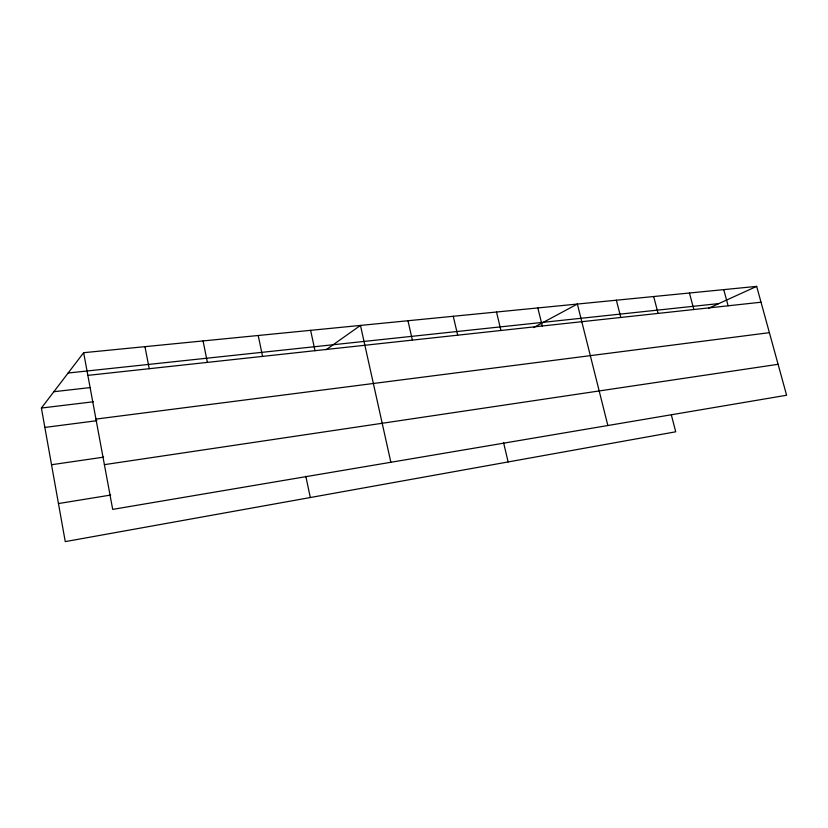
<?xml version="1.0" encoding="UTF-8"?>
<svg xmlns="http://www.w3.org/2000/svg" width="828" height="828" viewBox="0 0 828 828"><rect width="100%" height="100%" fill="white"/><g stroke="black" fill="none" stroke-linecap="round" stroke-linejoin="round"><path stroke-width="1.24" d="M671.363 414.994L675.72 431.792L65.257 541.615L41.4 408.038L83.649 352.697L756.668 286.384L786.6 395.246L112.691 509.386L83.649 352.697M326.149 349.706L360.47 325.425L390.857 462.272M533.532 327.577L577.375 304.052L607.855 425.52M708.489 308.275L756.668 286.384M58.457 503.559L110.673 495.061M104.4 464.653L778.092 364.299M51.522 464.736L103.645 457.149M44.867 427.424L96.886 420.707M95.955 419.092L769.398 332.67M41.4 408.038L93.367 401.777M53.861 391.716L90.542 387.535M87.851 375.374L761.025 302.22M68.134 373.014L718.807 303.586M723.744 289.634L728.122 305.801M689.445 293.009L693.843 309.527M653.685 296.538L658.094 313.408M616.363 300.212L620.783 317.466M537.827 307.954L542.268 325.994M496.5 312.021L500.94 330.486M503.527 442.452L508.144 461.941M453.258 316.286L457.687 335.185M407.966 320.746L412.385 340.111M310.614 330.341L315.002 350.689M305.811 476.235L310.303 497.524M258.212 335.495L262.569 356.392M203.067 340.929L207.383 362.385M144.962 346.653L149.226 368.708"/></g></svg>
